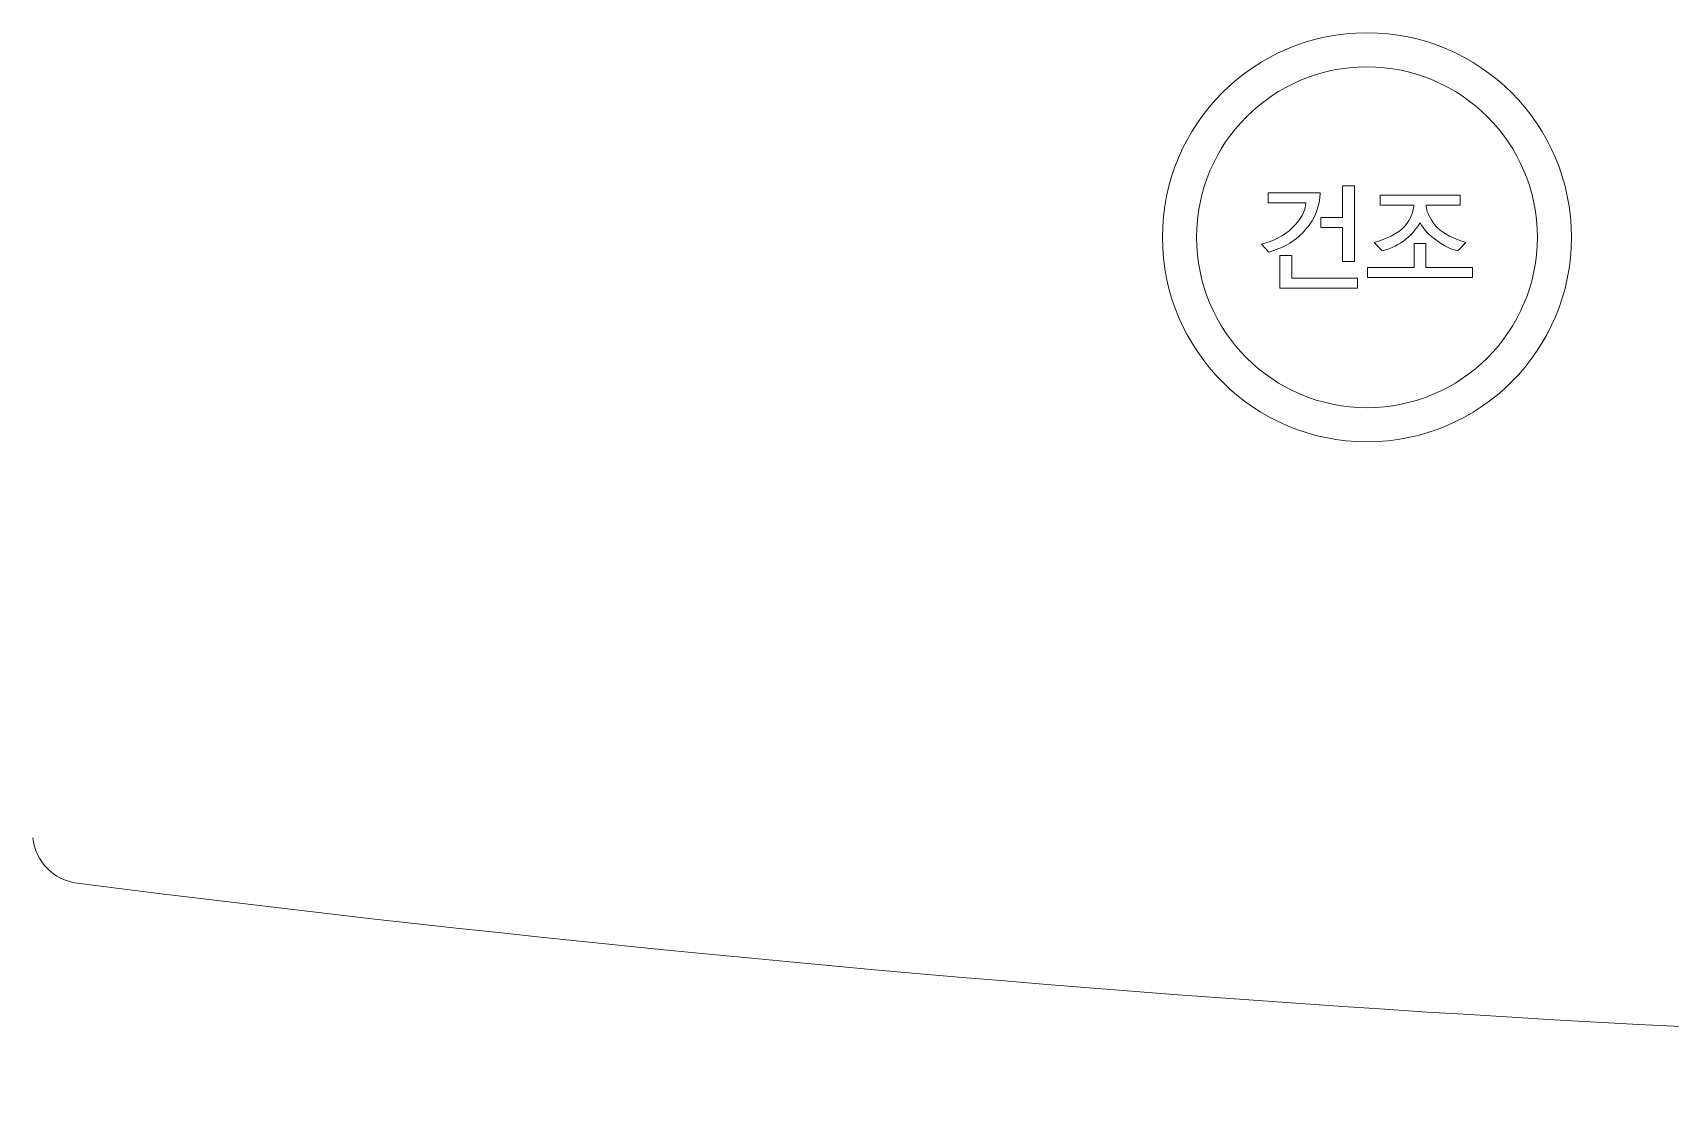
# Model space of a CAD drawing. Header units: millimetres. Extents: x -8699 to 14519, y -2727 to 7848.
# Drawn here: x 1393.78 to 1441.83, y 1645.68 to 1677.35 of the extents above; entities that cross this region are included whole.
import ezdxf

# ---------------------------------------------------------------- set-up
doc = ezdxf.new("R2010")
doc.units = ezdxf.units.MM
doc.layers.add('레이어 1', color=7, linetype='Continuous')

msp = doc.modelspace()

# ---------------------------------------------------------------- linework, layer by layer
at = {"layer": '레이어 1', "lineweight": 9}
for p, q in [((1432.216, 1671.924), (1432.216, 1672.86)), ((1432.216, 1672.86), (1432.566, 1672.86)), ((1432.566, 1672.86), (1432.566, 1670.635)), ((1431.577, 1671.631), (1431.577, 1671.924)), ((1431.577, 1671.924), (1432.216, 1671.924)), ((1432.216, 1671.631), (1431.577, 1671.631)), ((1432.216, 1670.635), (1432.216, 1671.631)), ((1434.312, 1670.464), (1434.312, 1671.16)), ((1434.312, 1671.16), (1434.661, 1671.16)), ((1434.661, 1671.16), (1434.661, 1670.464)), ((1430.372, 1669.857), (1430.372, 1670.813)), ((1430.372, 1670.813), (1430.721, 1670.813)), ((1430.721, 1670.813), (1430.721, 1670.15)), ((1432.566, 1670.635), (1432.216, 1670.635)), ((1430.721, 1670.15), (1432.65, 1670.15)), ((1432.65, 1670.15), (1432.65, 1669.857)), ((1432.95, 1670.171), (1432.95, 1670.464)), ((1432.95, 1670.464), (1434.312, 1670.464)), ((1436.023, 1670.171), (1432.95, 1670.171)), ((1434.661, 1670.464), (1436.023, 1670.464)), ((1436.023, 1670.464), (1436.023, 1670.171)), ((1432.65, 1669.857), (1430.372, 1669.857))]:
    msp.add_line(p, q, dxfattribs=at)
msp.add_open_spline([(1432.93, 1677.347), (1429.617, 1677.347), (1426.93, 1674.66), (1426.93, 1671.346), (1426.93, 1668.033), (1429.617, 1665.346), (1432.93, 1665.346), (1436.244, 1665.346), (1438.93, 1668.033), (1438.93, 1671.346), (1438.93, 1674.66), (1436.244, 1677.347), (1432.93, 1677.347)], degree=3, knots=[0, 0, 0, 0, 1, 1, 1, 2, 2, 2, 3, 3, 3, 4, 4, 4, 4], dxfattribs=at)
at = {"layer": '레이어 1', "lineweight": 18}
msp.add_open_spline([(1432.93, 1676.346), (1430.169, 1676.346), (1427.93, 1674.108), (1427.93, 1671.346), (1427.93, 1668.585), (1430.169, 1666.347), (1432.93, 1666.347), (1435.692, 1666.347), (1437.93, 1668.585), (1437.93, 1671.346), (1437.93, 1674.108), (1435.692, 1676.346), (1432.93, 1676.346)], degree=3, knots=[0, 0, 0, 0, 1, 1, 1, 2, 2, 2, 3, 3, 3, 4, 4, 4, 4], dxfattribs=at)
msp.add_open_spline([(1432.93, 1676.346), (1430.169, 1676.346), (1427.93, 1674.108), (1427.93, 1671.346), (1427.93, 1668.585), (1430.169, 1666.347), (1432.93, 1666.347), (1435.692, 1666.347), (1437.93, 1668.585), (1437.93, 1671.346), (1437.93, 1674.108), (1435.692, 1676.346), (1432.93, 1676.346)], degree=3, knots=[0, 0, 0, 0, 1, 1, 1, 2, 2, 2, 3, 3, 3, 4, 4, 4, 4], dxfattribs=at)
at = {"layer": '레이어 1', "lineweight": 9}
for points in [[(1430.033, 1672.361), (1430.033, 1672.361), (1430.033, 1672.654), (1430.033, 1672.654)], [(1430.033, 1672.654), (1430.033, 1672.654), (1431.556, 1672.654), (1431.556, 1672.654)], [(1431.556, 1672.654), (1431.549, 1672.258), (1431.411, 1671.901), (1431.141, 1671.583)], [(1433.313, 1672.291), (1433.313, 1672.291), (1433.313, 1672.585), (1433.313, 1672.585)], [(1433.313, 1672.585), (1433.313, 1672.585), (1435.66, 1672.585), (1435.66, 1672.585)], [(1435.66, 1672.585), (1435.66, 1672.585), (1435.66, 1672.291), (1435.66, 1672.291)], [(1431.137, 1672.361), (1431.137, 1672.361), (1430.033, 1672.361), (1430.033, 1672.361)], [(1430.739, 1671.622), (1430.988, 1671.859), (1431.121, 1672.105), (1431.137, 1672.361)], [(1434.301, 1672.291), (1434.301, 1672.291), (1433.313, 1672.291), (1433.313, 1672.291)], [(1434.109, 1671.758), (1434.237, 1671.976), (1434.301, 1672.138), (1434.301, 1672.246)], [(1434.301, 1672.246), (1434.301, 1672.246), (1434.301, 1672.291), (1434.301, 1672.291)], [(1435.66, 1672.291), (1435.66, 1672.291), (1434.671, 1672.291), (1434.671, 1672.291)], [(1434.671, 1672.291), (1434.671, 1672.291), (1434.671, 1672.246), (1434.671, 1672.246)], [(1434.671, 1672.246), (1434.671, 1672.138), (1434.742, 1671.976), (1434.883, 1671.758)], [(1429.838, 1671.146), (1430.189, 1671.227), (1430.49, 1671.386), (1430.739, 1671.622)], [(1431.141, 1671.583), (1430.871, 1671.266), (1430.508, 1671.042), (1430.054, 1670.911)], [(1433.145, 1671.191), (1433.66, 1671.352), (1433.981, 1671.54), (1434.109, 1671.758)], [(1434.487, 1671.774), (1434.401, 1671.611), (1434.262, 1671.451), (1434.073, 1671.294)], [(1434.977, 1671.249), (1434.757, 1671.403), (1434.594, 1671.578), (1434.487, 1671.774)], [(1434.883, 1671.758), (1435.023, 1671.54), (1435.338, 1671.352), (1435.828, 1671.191)], [(1430.054, 1670.911), (1430.054, 1670.911), (1429.838, 1671.146), (1429.838, 1671.146)], [(1433.373, 1670.946), (1433.373, 1670.946), (1433.145, 1671.191), (1433.145, 1671.191)], [(1434.073, 1671.294), (1433.882, 1671.137), (1433.65, 1671.021), (1433.373, 1670.946)], [(1435.601, 1670.946), (1435.404, 1670.993), (1435.197, 1671.094), (1434.977, 1671.249)], [(1435.828, 1671.191), (1435.828, 1671.191), (1435.601, 1670.946), (1435.601, 1670.946)], [(1393.784, 1653.726), (1393.858, 1653.036), (1394.396, 1652.486), (1395.086, 1652.398)], [(1395.086, 1652.398), (1447.769, 1645.677), (1501.092, 1645.677), (1553.776, 1652.398)]]:
    msp.add_open_spline(points, degree=3, dxfattribs=at)

doc.saveas('drawing.dxf')
